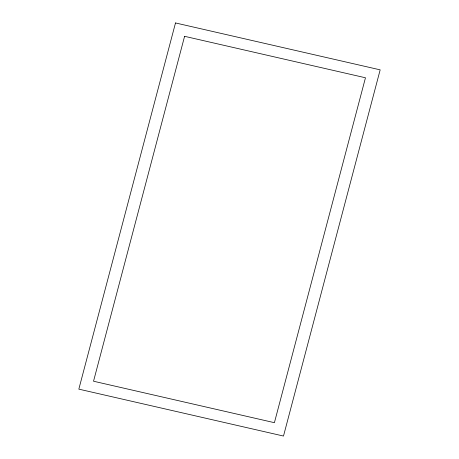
<?xml version="1.0" encoding="UTF-8"?>
<svg xmlns="http://www.w3.org/2000/svg" width="459" height="459" viewBox="0 0 459 459"><rect width="100%" height="100%" fill="white"/><g stroke="black" fill="none" stroke-linecap="round" stroke-linejoin="round"><path stroke-width="0.69" d="M175.504 22.95L78.828 389.146L283.496 436.05L380.172 69.854L175.504 22.95M184.593 36.318L93.533 381.228L274.407 422.682L365.467 77.772L184.593 36.318"/></g></svg>
